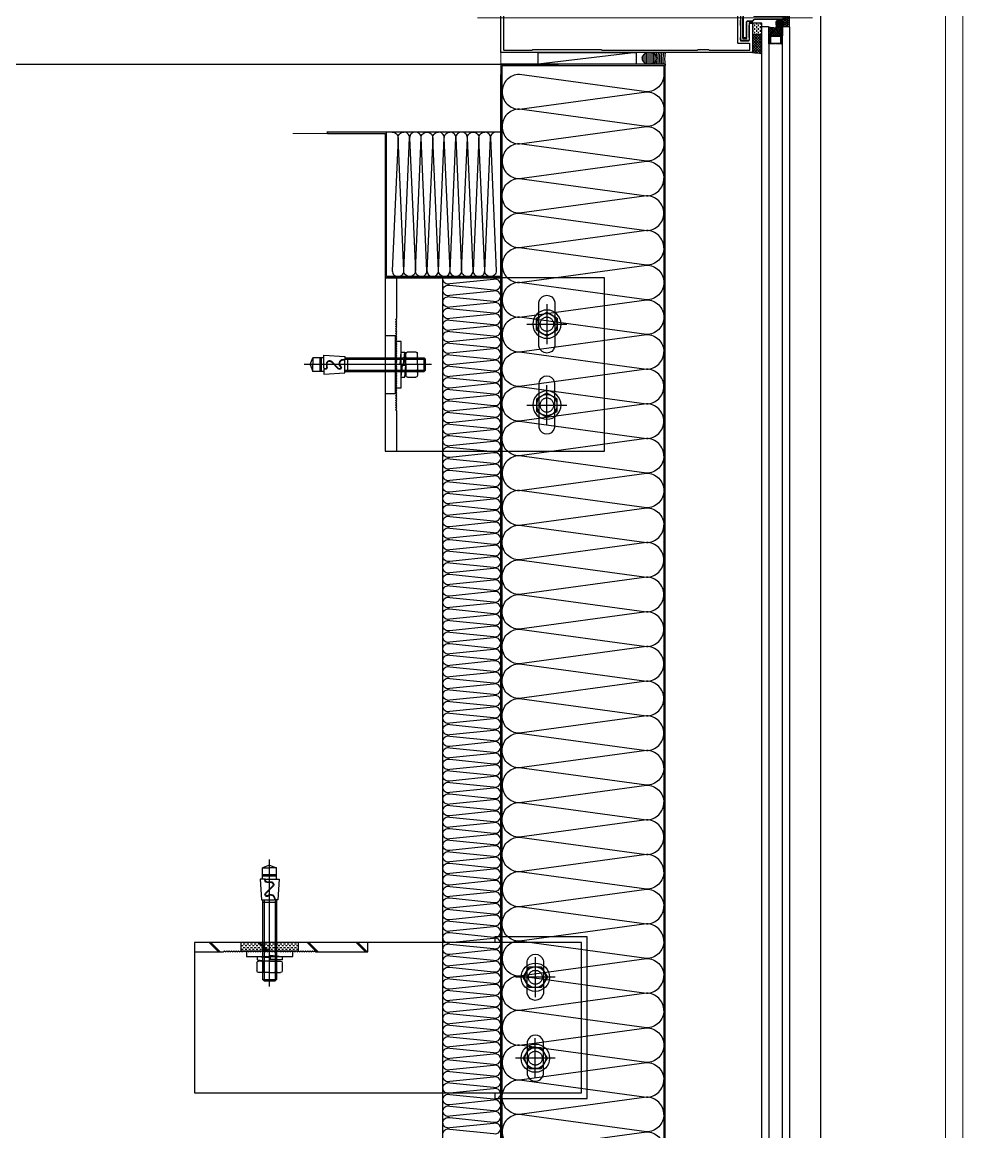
# Model space of a CAD drawing. Header units: millimetres. Extents: x 17311 to 801382, y -242618 to -104888.
# Drawn here: x 155254 to 156068, y -148852 to -147892 of the extents above; entities that cross this region are included whole.
import ezdxf

# ---------------------------------------------------------------- set-up
doc = ezdxf.new("R2010")
doc.units = ezdxf.units.MM
doc.header["$LTSCALE"] = 250
doc.linetypes.add('CENTER2', pattern=[28.575, 19.05, -3.175, 3.175, -3.175])
doc.linetypes.add('HIDDEN', pattern=[9.525, 6.35, -3.175])
for name, color, linetype in [('8', 8, 'Continuous'), ('A-ELE-8', 8, 'Continuous'), ('A-ETC-8', 8, 'Continuous'), ('A-FIN-8', 8, 'Continuous'), ('A-WIN', 4, 'Continuous'), ('B-AR', 7, 'Continuous'), ('EGI', 6, 'Continuous'), ('fastener', 1, 'Continuous'), ('GLASS', 7, 'Continuous'), ('ISL', 251, 'Continuous'), ('polyamide', 6, 'Continuous'), ('S-TEEL', 4, 'Continuous'), ('SEALANT', 252, 'Continuous'), ('W250', 7, 'Continuous')]:
    doc.layers.add(name, color=color, linetype=linetype)
doc.layers.add('A-WIN-ELE', color=8, linetype='Continuous', lineweight=9)
doc.layers.add('CEN', color=1, linetype='Continuous', lineweight=9)
pattern_1 = [(90, (81579.6663, 89232.96467), (-0.15875, 0.079375), [0, -0.15875])]
pattern_2 = [(225, (58237.0189, -22344.7967), (1.122532015, -1.122532015), []), (315, (58237.0189, -22344.7967), (1.122532015, 1.122532015), [])]
pattern_3 = [(270, (-24016.0779, 66483.7451), (1.5875, -1.5875), [1.5875, -1.5875])]
pattern_4 = [(315, (-462.3626, 2021.3178), (0.8838835, 0.8838835), []), (45, (-462.3626, 2021.3178), (-0.8838835, 0.8838835), [])]
pattern_5 = [(248.1986, (-173432.0886, -82748.5761), (0.464238432, -0.5222680618), [0, -0.625])]

# ---------------------------------------------------------------- blocks, each defined once
blk = doc.blocks.new('커튼월 히든바')
at = {"layer": 'GLASS', "transparency": 33554687}
h = blk.add_hatch(dxfattribs=at)
h.set_pattern_fill('ANSI37', color=253, scale=10, angle=90, style=0)
h.set_pattern_definition(pattern_4)
h.paths.add_polyline_path([(-182, 8.5, 0.198912), (-181.71, 7.79, 0.112366), (-194.29, 7.79, 0.198912), (-194, 8.5), (-194, 15.5), (-192.95, 15.5), (-192.95, 16.2, 0.414214), (-192.25, 15.5), (-183.75, 15.5, 0.414035), (-183.05, 16.2), (-183.05, 15.5), (-182, 15.5)])
h = blk.add_hatch(dxfattribs=at)
h.set_pattern_fill('ANSI37', color=253, scale=10, angle=270, style=0)
h.set_pattern_definition(pattern_4)
h.paths.add_polyline_path([(-182, -8.5, -0.198912), (-181.71, -7.79, -0.112366), (-194.29, -7.79, -0.198912), (-194, -8.5), (-194, -15.5), (-192.95, -15.5), (-192.95, -16.2, -0.414214), (-192.25, -15.5), (-183.75, -15.5, -0.414035), (-183.05, -16.2), (-183.05, -15.5), (-182, -15.5)])
at = {"layer": 'SEALANT', "transparency": 33554687}
h = blk.add_hatch(dxfattribs=at)
h.set_pattern_fill('ANSI37', color=253, scale=0.5)
h.set_pattern_definition(pattern_2)
h.paths.add_polyline_path([(-168, 14.5), (-176, 14.5), (-176, 31, 0.032752), (-168, 30)])
at = {"layer": 'SEALANT'}
h = blk.add_hatch(dxfattribs=at)
h.set_pattern_fill('DASH', color=253, scale=0.5, angle=90, style=0)
h.set_pattern_definition(pattern_3)
h.paths.add_polyline_path([(-168, 14.5), (-176, 14.5), (-176, 4.5), (-168, 4.5)])
at = {"layer": 'SEALANT', "transparency": 33554687}
h = blk.add_hatch(dxfattribs=at)
h.set_pattern_fill('DOTS', color=253, scale=0.5)
h.set_pattern_definition([(360, (-73304.1348, 247739.18495), (0.396875, 0.79375), [0, -0.79375])])
edge = h.paths.add_edge_path()
edge.add_line((-190.78, -8.19), (-191.18, -8.23))
edge.add_arc((-186, 40.48), 48.98, 263.93206, 271.30611)
edge.add_line((-184.88, -8.49), (-185.34, -8.46))
edge.add_line((-185.34, -8.46), (-185.79, -8.41))
edge.add_line((-185.79, -8.41), (-186.24, -8.34))
edge.add_line((-186.24, -8.34), (-186.68, -8.25))
edge.add_line((-186.68, -8.25), (-187.12, -8.14))
edge.add_line((-187.12, -8.14), (-187.55, -8.02))
edge.add_line((-187.55, -8.02), (-187.98, -7.87))
edge.add_line((-187.98, -7.87), (-188.4, -7.71))
edge.add_line((-188.4, -7.71), (-188.81, -7.54))
edge.add_line((-188.81, -7.54), (-189.14, -7.37))
edge.add_line((-189.14, -7.37), (-189.62, -7.74))
edge.add_line((-189.62, -7.74), (-190.18, -8.02))
edge.add_line((-190.18, -8.02), (-190.78, -8.19))
edge = h.paths.add_edge_path()
edge.add_line((-191.18, 8.23), (-190.78, 8.19))
edge.add_line((-190.78, 8.19), (-190.18, 8.02))
edge.add_line((-190.18, 8.02), (-189.62, 7.74))
edge.add_line((-189.62, 7.74), (-189.14, 7.37))
edge.add_line((-189.14, 7.37), (-188.81, 7.54))
edge.add_line((-188.81, 7.54), (-188.4, 7.71))
edge.add_line((-188.4, 7.71), (-187.98, 7.87))
edge.add_line((-187.98, 7.87), (-187.55, 8.02))
edge.add_line((-187.55, 8.02), (-187.12, 8.14))
edge.add_line((-187.12, 8.14), (-186.68, 8.25))
edge.add_line((-186.68, 8.25), (-186.24, 8.34))
edge.add_line((-186.24, 8.34), (-185.79, 8.41))
edge.add_line((-185.79, 8.41), (-185.34, 8.46))
edge.add_line((-185.34, 8.46), (-184.88, 8.49))
edge.add_arc((-186, -40.48), 48.98, 88.69389, 96.06856)
edge = h.paths.add_edge_path()
edge.add_line((-192.61, 8.02), (-192.39, 8.08))
edge.add_arc((-186, -40.48), 48.98, 97.49491, 99.74726)
edge.add_line((-194.29, 7.79), (-195, 7.5))
edge.add_line((-195, 7.5), (-199, 7.5))
edge.add_arc((-199, 8.5), 1, 190.59727, 270, ccw=False)
edge.add_arc((-290.65, 0), 91.05, -5.24052, 5.24052, ccw=False)
edge.add_arc((-199, -8.5), 1, 90, 169.40273, ccw=False)
edge.add_line((-199, -7.5), (-195, -7.5))
edge.add_line((-195, -7.5), (-194.29, -7.79))
edge.add_arc((-186, 40.48), 48.98, 260.25274, 262.50428)
edge.add_line((-192.39, -8.08), (-192.61, -8.02))
edge.add_line((-192.61, -8.02), (-193.17, -7.74))
edge.add_line((-193.17, -7.74), (-193.67, -7.37))
edge.add_line((-193.67, -7.37), (-194.09, -6.91))
edge.add_line((-194.09, -6.91), (-194.41, -6.38))
edge.add_line((-194.41, -6.38), (-194.64, -5.8))
edge.add_line((-194.64, -5.8), (-194.75, -5.18))
edge.add_line((-194.75, -5.18), (-194.75, -4.56))
edge.add_line((-194.75, -4.56), (-194.64, -3.95))
edge.add_line((-194.64, -3.95), (-194.41, -3.37))
edge.add_line((-194.41, -3.37), (-194.09, -2.84))
edge.add_line((-194.09, -2.84), (-193.67, -2.38))
edge.add_line((-193.67, -2.38), (-193.6, -2.33))
edge.add_line((-193.6, -2.33), (-193.7, -1.99))
edge.add_line((-193.7, -1.99), (-193.8, -1.6))
edge.add_line((-193.8, -1.6), (-193.87, -1.2))
edge.add_line((-193.87, -1.2), (-193.93, -0.8))
edge.add_line((-193.93, -0.8), (-193.96, -0.4))
edge.add_line((-193.96, -0.4), (-193.97, 0))
edge.add_line((-193.97, 0), (-193.96, 0.4))
edge.add_line((-193.96, 0.4), (-193.93, 0.8))
edge.add_line((-193.93, 0.8), (-193.87, 1.2))
edge.add_line((-193.87, 1.2), (-193.8, 1.6))
edge.add_line((-193.8, 1.6), (-193.7, 1.99))
edge.add_line((-193.7, 1.99), (-193.6, 2.33))
edge.add_line((-193.6, 2.33), (-193.67, 2.38))
edge.add_line((-193.67, 2.38), (-194.09, 2.84))
edge.add_line((-194.09, 2.84), (-194.41, 3.37))
edge.add_line((-194.41, 3.37), (-194.64, 3.95))
edge.add_line((-194.64, 3.95), (-194.75, 4.56))
edge.add_line((-194.75, 4.56), (-194.75, 5.18))
edge.add_line((-194.75, 5.18), (-194.64, 5.8))
edge.add_line((-194.64, 5.8), (-194.41, 6.38))
edge.add_line((-194.41, 6.38), (-194.09, 6.91))
edge.add_line((-194.09, 6.91), (-193.67, 7.37))
edge.add_line((-193.67, 7.37), (-193.17, 7.74))
edge.add_line((-193.17, 7.74), (-192.61, 8.02))
at = {"layer": 'SEALANT'}
h = blk.add_hatch(dxfattribs=at)
h.set_pattern_fill('DOTS', color=8, scale=10, angle=248.1986)
h.set_pattern_definition(pattern_5)
edge = h.paths.add_edge_path()
edge.add_ellipse((-191.4, 4.87), major_axis=(0, 3.37), ratio=1, start_angle=0, end_angle=360, ccw=False)
at = {"layer": 'SEALANT', "transparency": 33554687}
h = blk.add_hatch(dxfattribs=at)
h.set_pattern_fill('DOTS', color=253, scale=0.1, angle=90)
h.set_pattern_definition(pattern_1)
h.paths.add_polyline_path([(-167.92, 2.75), (-166.1, 2.75), (-166.1, 2.95), (-166.1, 3.84), (-166.1, 4.5), (-167.5, 4.5, -0.362029), (-167.99, 4.91, -0.057613), (-168.29, 2.46), (-168.06, 2.69, -0.198912)])
at = {"layer": 'SEALANT'}
h = blk.add_hatch(dxfattribs=at)
h.set_pattern_fill('DOTS', color=8, scale=10, angle=248.1986)
h.set_pattern_definition(pattern_5)
edge = h.paths.add_edge_path()
edge.add_ellipse((-191.4, -4.87), major_axis=(0, -3.37), ratio=1, start_angle=0, end_angle=360)
h = blk.add_hatch(dxfattribs=at)
h.set_pattern_fill('DASH', color=253, scale=0.5, angle=270, style=0)
h.set_pattern_definition(pattern_3)
h.paths.add_polyline_path([(-168, -14.5), (-176, -14.5), (-176, -4.5), (-168, -4.5)])
at = {"layer": 'SEALANT', "transparency": 33554687}
h = blk.add_hatch(dxfattribs=at)
h.set_pattern_fill('DOTS', color=253, scale=0.1, angle=270)
h.set_pattern_definition(pattern_1)
h.paths.add_polyline_path([(-167.92, -2.75), (-166.1, -2.75), (-166.1, -2.95), (-166.1, -3.84), (-166.1, -4.5), (-167.5, -4.5, 0.362029), (-167.99, -4.91, 0.057613), (-168.29, -2.46), (-168.06, -2.69, 0.198912)])
h = blk.add_hatch(dxfattribs=at)
h.set_pattern_fill('ANSI37', color=253, scale=0.5)
h.set_pattern_definition(pattern_2)
h.paths.add_polyline_path([(-168, -14.5), (-176, -14.5), (-176, -31, -0.032752), (-168, -30)])
at = {"layer": 'B-AR'}
for points in [[(-165.3, 19, -0.414214), (-164.3, 20), (-158, 20, -0.414214), (-157.5, 19.5), (-157.5, -19.5, -0.414214), (-158, -20), (-164.3, -20, -0.414214), (-165.3, -19), (-165.3, -4.7, 0.414214), (-165.5, -4.5), (-167.5, -4.5, 0.414214), (-168, -5), (-168, -30), (50, -30), (50, 30), (-168, 30), (-168, 5, 0.414214), (-167.5, 4.5), (-165.5, 4.5, 0.414214), (-165.3, 4.7)], [(-130.6, -28), (-165.2, -28, -0.414214), (-165.7, -27.5), (-165.7, -22.7, -0.414214), (-165.2, -22.2), (-155.8, -22.2, 0.414214), (-155.3, -21.7), (-155.3, 21.7, 0.414214), (-155.8, 22.2), (-165.2, 22.2, -0.414214), (-165.7, 22.7), (-165.7, 27.5, -0.414214), (-165.2, 28), (-130.6, 28), (-130.1, 27.5), (-120.9, 27.5), (-120.4, 28), (-37.6, 28), (-37.1, 27.5), (22.1, 27.5), (22.6, 28), (47, 28, -0.414214), (47.5, 27.5), (47.5, -27.5, -0.414214), (47, -28), (22.6, -28), (22.1, -27.5), (-37.1, -27.5), (-37.6, -28), (-120.4, -28), (-120.9, -27.5), (-130.1, -27.5)], [(-163.6, -2.75, -0.414214), (-162.6, -3.75), (-162.6, -4.63, 0.298217), (-162.9, -5.09, 0.298217), (-162.6, -5.55), (-162.6, -16.34, 0.298217), (-162.9, -16.8, 0.414214), (-162.4, -17.3), (-160.4, -17.3, 0.414214), (-159.9, -16.8, 0.236068), (-160.1, -16.4), (-160.1, -0.4, 0.236068), (-159.9, 0, 0.236068), (-160.1, 0.4), (-160.1, 16.4, 0.236068), (-159.9, 16.8, 0.414214), (-160.4, 17.3), (-162.4, 17.3, 0.414214), (-162.9, 16.8, 0.298217), (-162.6, 16.34), (-162.6, 5.55, 0.298217), (-162.9, 5.09, 0.298217), (-162.6, 4.63), (-162.6, 3.75, -0.414214), (-163.6, 2.75), (-167.92, 2.75, 0.198912), (-168.06, 2.69), (-168.96, 1.79, -0.198911), (-169.66, 1.5), (-195.8, 1.5, 0.414214), (-197.3, 0, 0.414214), (-195.8, -1.5), (-169.66, -1.5, -0.198912), (-168.96, -1.79), (-168.29, -2.46, 0.198912), (-167.59, -2.75)]]:
    blk.add_lwpolyline(points, format="xyb", close=True, dxfattribs=at)
at = {"layer": 'CEN', "ltscale": 0.005}
blk.add_line((70, 0, 0), (-220, 0), dxfattribs=at)
at = {"layer": 'GLASS', "color": 1, "linetype": 'Continuous'}
for p, q in [((-193.25, 15.5, 0), (-193.25, 22.5, 0)), ((-182.75, 15.5, 0), (-182.75, 22.5, 0)), ((-193.25, -15.5, 0), (-193.25, -22.5, 0)), ((-182.75, -15.5, 0), (-182.75, -22.5, 0))]:
    blk.add_line(p, q, dxfattribs=at)
at = {"layer": 'GLASS', "color": 1, "linetype": 'Continuous', "elevation": 0}
for points in [[(-192.95, 15.5), (-192.95, 22.5), (-194, 22.5), (-194, 15.5)], [(-183.05, 15.5), (-183.05, 22.5), (-182, 22.5), (-182, 15.5)], [(-192.95, -15.5), (-192.95, -22.5), (-194, -22.5), (-194, -15.5)], [(-183.05, -15.5), (-183.05, -22.5), (-182, -22.5), (-182, -15.5)]]:
    blk.add_lwpolyline(points, close=True, dxfattribs=at)
for points in [[(-183.05, 16.2, -0.414214), (-183.75, 15.5), (-192.25, 15.5, -0.414214), (-192.95, 16.2), (-192.95, 22, -0.414214), (-192.45, 22.5), (-188.5, 22.5), (-188, 22), (-187.5, 22.5), (-183.55, 22.5, -0.414214), (-183.05, 22), (-183.05, 16.2)], [(-183.55, 16.2), (-183.55, 21.8, 0.414214), (-183.75, 22), (-192.25, 22, 0.414214), (-192.45, 21.8), (-192.45, 16.2, 0.414214), (-192.25, 16), (-183.75, 16, 0.414214), (-183.55, 16.2)], [(-183.05, -16.2, 0.414214), (-183.75, -15.5), (-192.25, -15.5, 0.414214), (-192.95, -16.2), (-192.95, -22, 0.414214), (-192.45, -22.5), (-188.5, -22.5), (-188, -22), (-187.5, -22.5), (-183.55, -22.5, 0.414214), (-183.05, -22), (-183.05, -16.2)], [(-183.55, -16.2), (-183.55, -21.8, -0.414214), (-183.75, -22), (-192.25, -22, -0.414214), (-192.45, -21.8), (-192.45, -16.2, -0.414214), (-192.25, -16), (-183.75, -16, -0.414214), (-183.55, -16.2)]]:
    blk.add_lwpolyline(points, format="xyb", dxfattribs=at)
for points in [[(-182, 8.5, 0.198912), (-181.71, 7.79, 0.112366), (-194.29, 7.79, 0.198912), (-194, 8.5), (-194, 15.5), (-192.95, 15.5), (-192.95, 16.2, 0.414214), (-192.25, 15.5), (-183.75, 15.5, 0.414035), (-183.05, 16.2), (-183.05, 15.5), (-182, 15.5)], [(-182, -8.5, -0.198912), (-181.71, -7.79, -0.112366), (-194.29, -7.79, -0.198912), (-194, -8.5), (-194, -15.5), (-192.95, -15.5), (-192.95, -16.2, -0.414214), (-192.25, -15.5), (-183.75, -15.5, -0.414035), (-183.05, -16.2), (-183.05, -15.5), (-182, -15.5)]]:
    blk.add_lwpolyline(points, format="xyb", close=True, dxfattribs=at)
at = {"layer": 'GLASS', "color": 8, "linetype": 'Continuous'}
for centre in [(-191.63, 21.25, 0), (-191.63, 19.75, 0), (-190.25, 21.25, 0), (-190.25, 19.75, 0), (-188.75, 21.25, 0), (-188.75, 19.75, 0), (-187.25, 21.25, 0), (-187.25, 19.75, 0), (-185.75, 21.25, 0), (-185.75, 19.75, 0), (-184.25, 21.25, 0), (-184.25, 19.75, 0), (-191.63, 18.25, 0), (-191.63, 16.75, 0), (-190.25, 18.25, 0), (-190.25, 16.75, 0), (-188.75, 18.25, 0), (-188.75, 16.75, 0), (-187.25, 18.25, 0), (-187.25, 16.75, 0), (-185.75, 18.25, 0), (-185.75, 16.75, 0), (-184.25, 18.25, 0), (-184.25, 16.75, 0)]:
    blk.add_circle(centre, 0.65, dxfattribs=at)
at = {"layer": 'polyamide', "color": 5}
blk.add_lwpolyline([(-159.7, -17.85), (-159.7, 0), (-159.7, -17.85), (-163.1, -17.85), (-163.1, -3.45), (-163.6, -2.95), (-166.1, -2.95), (-166.1, -3.84), (-165.6, -4.34), (-165.1, -4.34), (-165.1, -6.4), (-164.8, -6.7), (-164.8, -16.99), (-165.1, -16.99), (-165.1, -19.05), (-164.6, -19.55), (-158.2, -19.55), (-157.7, -19.05), (-157.7, -16.99), (-158, -16.99), (-158, -6.5), (-157.7, -6.5), (-157.7, -2), (-158, -2), (-158, 2), (-157.7, 2), (-157.7, 6.49), (-158, 6.49), (-158, 16.99), (-157.7, 16.99), (-157.7, 19.05), (-158.2, 19.55), (-164.6, 19.55), (-165.1, 19.05), (-165.1, 16.99), (-164.8, 16.99), (-164.8, 6.7), (-165.1, 6.4), (-165.1, 4.34), (-165.6, 4.34), (-166.1, 3.84), (-166.1, 2.95), (-163.6, 2.95), (-163.1, 3.45), (-163.1, 17.85), (-159.7, 17.85), (-159.7, 0)], dxfattribs=at)
at = {"layer": 'SEALANT', "color": 4}
for points in [[(-168, 30, -0.032752), (-176, 31)], [(-168, -30, 0.032752), (-176, -31)]]:
    blk.add_lwpolyline(points, format="xyb", dxfattribs=at)
for points in [[(-168, 14.5), (-176, 14.5), (-176, 4.5), (-168, 4.5)], [(-168, -14.5), (-176, -14.5), (-176, -4.5), (-168, -4.5)]]:
    blk.add_lwpolyline(points, close=True, dxfattribs=at)
at = {"layer": 'SEALANT', "color": 4, "elevation": 0}
blk.add_lwpolyline([(-200, 8.5, -0.046781), (-200, -8.5)], format="xyb", dxfattribs=at)
at = {"layer": 'SEALANT', "color": 8}
for centre, start, end in [((-179.39, 5.06), 346.77836, 359.22451), ((-179.39, -5.06), 0.77549, 13.22164)]:
    blk.add_arc(centre, 11.4, start, end, dxfattribs=at)
at = {"layer": 'SEALANT', "color": 4, "extrusion": (0, 0, -1)}
blk.add_ellipse((-191.4, 4.87, 0), major_axis=(0, 3.37), ratio=1, dxfattribs=at)
at = {"layer": 'SEALANT', "color": 4}
blk.add_ellipse((-191.4, -4.87, 0), major_axis=(0, -3.37), ratio=1, dxfattribs=at)
blk = doc.blocks.new('m12 set anchor')
at = {"layer": 'A-ETC-8'}
for p, q in [((-4.8, 21), (-6, 19.8)), ((-6, 19.8), (6, 19.8)), ((-6, -49), (-6, 19.8)), ((-4.8, 21), (4.8, 21)), ((-4.8, -49), (-4.8, 21)), ((0, 26), (0, -84)), ((6, 19.8), (4.8, 21)), ((4.8, -49), (4.8, 21)), ((6, -49), (6, 19.8)), ((-10.97, 5.47), (-10.97, 12.53)), ((0, 14), (-9.5, 14)), ((-5.48, 5.47), (-5.48, 12.53)), ((0, 14), (9.5, 14)), ((5.48, 5.47), (5.48, 12.53)), ((10.97, 5.47), (10.97, 12.53)), ((-10.75, 3), (-0.5, 4)), ((-10.75, 0), (-10.75, 3)), ((-10.75, 0), (-0.5, 1)), ((-10.75, 0), (0.5, 0)), ((0, 4), (-9.5, 4)), ((-0.5, 1), (-0.5, 4)), ((10.75, 3), (-0.5, 3)), ((0, 4), (9.5, 4)), ((0.5, 2), (10.75, 3)), ((0.5, -1), (0.5, 2)), ((0.5, -1), (10.75, 0)), ((10.75, 0), (10.75, 3)), ((6, -46.6), (-6, -46.6)), ((-8.2, -67), (-7, -49)), ((-7, -49), (0, -49)), ((2.56, -60.84), (-3.59, -54.7)), ((2.9, -60.5), (-3.25, -54.36)), ((0, -49), (3.91, -49)), ((7, -49), (4.42, -49)), ((8.2, -67), (7, -49)), ((-3.58, -67), (-8.2, -67)), ((-6, -67), (-6, -76.6)), ((-2.4, -64.12), (1.2, -64.12)), ((-2.4, -64.6), (1.2, -64.6)), ((-2.4, -67), (0, -67)), ((0, -67), (8.2, -67)), ((6, -67), (6, -76.6)), ((6, -69.4), (-6, -69.4)), ((6, -70.6), (-6, -70.6)), ((0, -79), (-6, -76.6)), ((-6, -76.6), (0, -76.6)), ((6, -76.6), (0, -76.6)), ((0, -79), (6, -76.6))]:
    blk.add_line(p, q, dxfattribs=at)
for centre, radius, start, end in [((-9.5, 12.53), 1.47, 90, 180), ((-6.95, 12.53), 1.47, 0, 90), ((-4.02, 12.53), 1.47, 90, 180), ((4.02, 12.53), 1.47, 0, 90), ((6.95, 12.53), 1.47, 90, 180), ((9.5, 12.53), 1.47, 0, 90), ((-9.5, 5.47), 1.47, 180, 270), ((-6.95, 5.47), 1.47, 270, 0), ((-4.02, 5.47), 1.47, 180, 270), ((4.02, 5.47), 1.47, 270, 0), ((6.95, 5.47), 1.47, 180, 270), ((9.5, 5.47), 1.47, 270, 0), ((-2.4, -53.51), 1.68, 45, 225), ((-2.4, -53.51), 1.2, 45, 225), ((0.99, -50.11), 3.6, 225, 18.03778), ((0.99, -50.11), 3.12, 225, 20.93335), ((-2.4, -65.8), 1.68, 90, 225.58469), ((-2.4, -65.8), 1.2, 90, 270), ((1.2, -62.2), 2.4, 270, 45), ((1.2, -62.2), 1.92, 270, 45)]:
    blk.add_arc(centre, radius, start, end, dxfattribs=at)
blk = doc.blocks.new('A$C34c8856c')
at = {"layer": 'fastener', "linetype": 'CENTER2'}
for p, q in [((-140, 52.25, 0), (-140, 17.75, 0)), ((-122.75, 35, 0), (-157.25, 35, 0)), ((-140, -52.25, 0), (-140, -17.75, 0)), ((-122.75, -35, 0), (-157.25, -35, 0))]:
    blk.add_line(p, q, dxfattribs=at)
at = {"layer": 'fastener'}
for points in [[(-140, 45.39), (-149, 40.2), (-149, 29.8), (-140, 24.61), (-131, 29.8), (-131, 40.2)], [(-140, -45.39), (-149, -40.2), (-149, -29.8), (-140, -24.61), (-131, -29.8), (-131, -40.2)]]:
    blk.add_lwpolyline(points, close=True, dxfattribs=at)
for centre, radius in [((-140, 35, 0), 12.25), ((-140, 35, 0), 9), ((-140, -35, 0), 12.25), ((-140, -35, 0), 9)]:
    blk.add_circle(centre, radius, dxfattribs=at)
at = {"layer": 'fastener', "linetype": 'HIDDEN'}
for centre in [(-140, 35, 0), (-140, -35, 0)]:
    blk.add_circle(centre, 6, dxfattribs=at)
at = {"layer": 'S-TEEL'}
for points in [[(-190, 75), (0, 75), (0, -75), (-190, -75)], [(-14, -20), (-14, 20), (-10, 20), (-9, 19), (-10, 18), (-9, 17), (-10, 16), (-9, 15), (-10, 14), (-9, 13), (-10, 12), (-9, 11), (-10, 10), (-9, 9), (-10, 8), (-9, 7), (-10, 6), (-9, 5), (-10, 4), (-9, 3), (-10, 2), (-9, 1), (-10, 0), (-9, -1), (-10, -2), (-9, -3), (-10, -4), (-9, -5), (-10, -6), (-9, -7), (-10, -8), (-9, -9), (-10, -10), (-9, -11), (-10, -12), (-9, -13), (-10, -14), (-9, -15), (-10, -16), (-9, -17), (-10, -18), (-9, -19), (-10, -20)]]:
    blk.add_lwpolyline(points, close=True, dxfattribs=at)
blk.add_lwpolyline([(-10, 40), (-10, 75), (0, 75), (0, -75), (-10, -75), (-10, -40), (-9, -39), (-10, -38), (-9, -37), (-10, -36), (-9, -35), (-10, -34), (-9, -33), (-10, -32), (-9, -31), (-10, -30), (-9, -29), (-10, -28), (-9, -27), (-10, -26), (-9, -25), (-10, -24), (-9, -23), (-10, -22), (-9, -21), (-10, -20), (-9, -19), (-10, -18), (-9, -17), (-10, -16), (-9, -15), (-10, -14), (-9, -13), (-10, -12), (-9, -11), (-10, -10), (-9, -9), (-10, -8), (-9, -7), (-10, -6), (-9, -5), (-10, -4), (-9, -3), (-10, -2), (-9, -1), (-10, 0), (-9, 1), (-10, 2), (-9, 3), (-10, 4), (-9, 5), (-10, 6), (-9, 7), (-10, 8), (-9, 9), (-10, 10), (-9, 11), (-10, 12), (-9, 13), (-10, 14), (-9, 15), (-10, 16), (-9, 17), (-10, 18), (-9, 19), (-10, 20), (-9, 21), (-10, 22), (-9, 23), (-10, 24), (-9, 25), (-10, 26), (-9, 27), (-10, 28), (-9, 29), (-10, 30), (-9, 31), (-10, 32), (-9, 33), (-10, 34), (-9, 35), (-10, 36), (-9, 37), (-10, 38), (-9, 39), (-10, 40)], dxfattribs=at)
for points in [[(-146.71, 15, 0.745357), (-133.29, 15, 0.072565), (-133, 17), (-133, 53, 0.072565), (-133.29, 55, 0.745355), (-146.71, 55, 0.072565), (-147, 53), (-147, 17, 0.072565)], [(-146.71, -15, -0.745357), (-133.29, -15, -0.072565), (-133, -17), (-133, -53, -0.072565), (-133.29, -55, -0.745355), (-146.71, -55, -0.072565), (-147, -53), (-147, -17, -0.072565)]]:
    blk.add_lwpolyline(points, format="xyb", close=True, dxfattribs=at)
at = {"layer": 'S-TEEL', "color": 1}
blk.add_lwpolyline([(0, -25), (-9, -25), (-9, 25), (0, 25)], close=True, dxfattribs=at)
at = {"layer": 'fastener', "rotation": 90}
blk.add_blockref('m12 set anchor', (-14, 0), dxfattribs=at)
blk = doc.blocks.new('A$C1b60ea68')
at = {"layer": 'A-ELE-8', "color": 251}
blk.add_line((-2750, 47150), (-2750, 600), dxfattribs=at)

msp = doc.modelspace()

# ---------------------------------------------------------------- hatches: boundary and pattern name
at = {"layer": 'S-TEEL', "transparency": 33554687}
h = msp.add_hatch(dxfattribs=at)
h.set_pattern_fill('JIS_LC_20A', color=8, scale=1.5, angle=90)
h.set_pattern_definition([(135, (-160238.51, -694416.897), (-21.2132034, -21.2132034), []), (135, (-160238.51, -694415.397), (-21.2132034, -21.2132034), [])])
h.paths.add_polyline_path([(155508.37, -148696.13), (155553.37, -148696.13), (155553.37, -148688.13), (155403.37, -148688.13), (155403.37, -148696.13), (155428.37, -148696.13), (155429.37, -148695.13), (155430.37, -148696.13), (155431.37, -148695.13), (155432.37, -148696.13), (155433.37, -148695.13), (155434.37, -148696.13), (155435.37, -148695.13), (155436.37, -148696.13), (155437.37, -148695.13), (155438.37, -148696.13), (155439.37, -148695.13), (155440.37, -148696.13), (155441.37, -148695.13), (155442.37, -148696.13), (155443.37, -148695.13), (155444.37, -148696.13), (155445.37, -148695.13), (155446.37, -148696.13), (155447.37, -148695.13), (155448.37, -148696.13), (155449.37, -148695.13), (155450.37, -148696.13), (155451.37, -148695.13), (155452.37, -148696.13), (155453.37, -148695.13), (155454.37, -148696.13), (155455.37, -148695.13), (155456.37, -148696.13), (155457.37, -148695.13), (155458.37, -148696.13), (155459.37, -148695.13), (155460.37, -148696.13), (155461.37, -148695.13), (155462.37, -148696.13), (155463.37, -148695.13), (155464.37, -148696.13), (155465.37, -148695.13), (155466.37, -148696.13), (155467.37, -148695.13), (155468.37, -148696.13), (155469.37, -148695.13), (155470.37, -148696.13), (155471.37, -148695.13), (155472.37, -148696.13), (155473.37, -148695.13), (155474.37, -148696.13), (155475.37, -148695.13), (155476.37, -148696.13), (155477.37, -148695.13), (155478.37, -148696.13), (155479.37, -148695.13), (155480.37, -148696.13), (155481.37, -148695.13), (155482.37, -148696.13), (155483.37, -148695.13), (155484.37, -148696.13), (155485.37, -148695.13), (155486.37, -148696.13), (155487.37, -148695.13), (155488.37, -148696.13), (155489.37, -148695.13), (155490.37, -148696.13), (155491.37, -148695.13), (155492.37, -148696.13), (155493.37, -148695.13), (155494.37, -148696.13), (155495.37, -148695.13), (155496.37, -148696.13), (155497.37, -148695.13), (155498.37, -148696.13), (155499.37, -148695.13), (155500.37, -148696.13), (155501.37, -148695.13), (155502.37, -148696.13), (155503.37, -148695.13), (155504.37, -148696.13), (155505.37, -148695.13), (155506.37, -148696.13), (155507.37, -148695.13)])
at = {"layer": 'S-TEEL'}
h = msp.add_hatch(dxfattribs=at)
h.set_pattern_fill('DASH', color=1, scale=0.5, angle=360)
h.set_pattern_definition([(360, (-194737.9472, -679914.3306), (1.5875, 1.5875), [1.5875, -1.5875])])
h.paths.add_polyline_path([(155443.37, -148688.13), (155443.37, -148695.13), (155493.37, -148695.13), (155493.37, -148688.13)])
at = {"layer": 'SEALANT', "transparency": 33554687}
h = msp.add_hatch(dxfattribs=at)
h.set_pattern_fill('DOTS', color=8, scale=0.5, angle=270, style=0)
h.set_pattern_definition([(270, (-12966199.9558, -304713.75016), (0.79375, -0.396875), [0, -0.79375])])
edge = h.paths.add_edge_path()
edge.add_ellipse((155797.1, -147923.13), major_axis=(-6.47, 0), ratio=0.77258, start_angle=0, end_angle=360, ccw=False)

# ---------------------------------------------------------------- linework, layer by layer
at = {"layer": '8', "color": 6, "const_width": 1, "elevation": 0}
msp.add_lwpolyline([(155488.37, -147988.13), (155518.37, -147988.13), (155518.37, -147986.93), (155668.37, -147986.93), (155668.37, -147936.93)], dxfattribs=at)
at = {"layer": '8', "elevation": 0}
msp.add_lwpolyline([(155518.37, -147988.13), (155568.37, -147988.13), (155568.37, -148113.13), (155668.37, -148113.13), (155668.37, -148111.93), (155569.57, -148111.93), (155569.57, -147986.93), (155518.37, -147986.93)], close=True, dxfattribs=at)
at = {"layer": 'A-FIN-8', "linetype": 'Continuous'}
msp.add_line((144367.25, -147928.13), (155718.37, -147928.13), dxfattribs=at)
at = {"layer": 'A-WIN', "elevation": 0}
for points in [[(155894.37, -147896.63, -0.414214), (155895.37, -147895.63), (155899.37, -147895.63, -0.414214), (155900.37, -147896.63), (155900.37, -149729.63, -0.414214), (155899.37, -149730.63), (155895.37, -149730.63, -0.414214), (155894.37, -149729.63)], [(155912.37, -147896.63, -0.414214), (155913.37, -147895.63), (155917.37, -147895.63, -0.414214), (155918.37, -147896.63), (155918.37, -149729.63, -0.414214), (155917.37, -149730.63), (155913.37, -149730.63, -0.414214), (155912.37, -149729.63)]]:
    msp.add_lwpolyline(points, format="xyb", close=True, dxfattribs=at)
at = {"layer": 'A-WIN-ELE'}
msp.add_line((156053.37, -139908.09), (156053.37, -153238.13), dxfattribs=at)
at = {"layer": 'A-WIN-ELE', "elevation": 0}
msp.add_lwpolyline([(155918.37, -153238.13), (156068.37, -153238.13), (156068.37, -139908.09), (155918.37, -139908.09)], close=True, dxfattribs=at)
msp.add_lwpolyline([(155668.37, -155208.13), (155668.37, -139930.59)], dxfattribs=at)
at = {"layer": 'EGI', "color": 8}
for p, q in [((155785.77, -147918.13), (155700.77, -147928.13)), ((155668.37, -149668.13), (155668.37, -147958.13)), ((155669.57, -149668.13), (155669.57, -147958.13))]:
    msp.add_line(p, q, dxfattribs=at)
at = {"layer": 'fastener', "linetype": 'CENTER2'}
for p, q in [((155698.37, -148700.89), (155698.37, -148735.38)), ((155715.62, -148718.13), (155681.12, -148718.13)), ((155698.37, -148805.38), (155698.37, -148770.89)), ((155715.62, -148788.13), (155681.12, -148788.13))]:
    msp.add_line(p, q, dxfattribs=at)
at = {"layer": 'fastener', "elevation": 0}
for points in [[(155708.76, -148718.13), (155703.56, -148727.13), (155693.17, -148727.13), (155687.98, -148718.13), (155693.17, -148709.13), (155703.56, -148709.13)], [(155708.76, -148788.13), (155703.56, -148779.13), (155693.17, -148779.13), (155687.98, -148788.13), (155693.17, -148797.13), (155703.56, -148797.13)]]:
    msp.add_lwpolyline(points, close=True, dxfattribs=at)
at = {"layer": 'fastener'}
for centre, radius in [((155698.37, -148718.13), 12.25), ((155698.37, -148718.13), 9), ((155698.37, -148788.13), 12.25), ((155698.37, -148788.13), 9)]:
    msp.add_circle(centre, radius, dxfattribs=at)
at = {"layer": 'fastener', "linetype": 'HIDDEN'}
for centre in [(155698.37, -148718.13), (155698.37, -148788.13)]:
    msp.add_circle(centre, 6, dxfattribs=at)
at = {"layer": 'ISL', "elevation": 0}
msp.add_lwpolyline([(155785.77, -147928.13), (155700.77, -147928.13), (155700.77, -147918.13), (155785.77, -147918.13)], close=True, dxfattribs=at)
for points in [[(155810.77, -147929.33, 0.414214), (155809.57, -147928.13), (155669.57, -147928.13, 0.414214), (155668.37, -147929.33), (155668.37, -147958.13), (155669.57, -147958.13), (155669.57, -147929.33), (155809.57, -147929.33), (155809.57, -149696.93), (155669.57, -149696.93), (155669.57, -149668.13), (155668.37, -149668.13), (155668.37, -149696.93, 0.414214), (155669.57, -149698.13), (155809.57, -149698.13, 0.414214), (155810.77, -149696.93), (155810.77, -147929.33)], [(155809.57, -147937.17, -0.414316), (155794.58, -147952.16), (155684.55, -147937.18, 0.414316), (155669.57, -147952.17, 0.414316), (155684.55, -147967.16), (155794.58, -147952.18, -0.414316), (155809.57, -147967.17)], [(155809.57, -147967.16, -0.414316), (155794.58, -147982.15), (155684.55, -147967.17, 0.414316), (155669.57, -147982.16, 0.414316), (155684.55, -147997.15), (155794.58, -147982.17, -0.414316), (155809.57, -147997.16)], [(155809.57, -147997.15, -0.414316), (155794.58, -148012.14), (155684.55, -147997.16, 0.414316), (155669.57, -148012.15, 0.414316), (155684.55, -148027.14), (155794.58, -148012.16, -0.414316), (155809.57, -148027.15)], [(155809.57, -148057.14, 0.414316), (155794.58, -148042.15), (155684.55, -148057.13, -0.414316), (155669.57, -148042.14, -0.414316), (155684.55, -148027.15), (155794.58, -148042.13, 0.414316), (155809.57, -148027.14)], [(155809.57, -148087.13, 0.414316), (155794.58, -148072.14), (155684.55, -148087.12, -0.414316), (155669.57, -148072.13, -0.414316), (155684.55, -148057.14), (155794.58, -148072.12, 0.414316), (155809.57, -148057.13)], [(155809.57, -148087.12, -0.414316), (155794.58, -148102.11), (155684.55, -148087.13, 0.414316), (155669.57, -148102.12, 0.414316), (155684.55, -148117.11), (155794.58, -148102.13, -0.414316), (155809.57, -148117.12)], [(155618.37, -148853.94, -0.509267), (155624.43, -148849.53), (155662.31, -148853.36, 1.372593), (155662.31, -148844.53), (155624.43, -148848.36, -0.509267), (155618.37, -148843.94, -0.509267), (155624.43, -148839.53), (155662.31, -148843.36, 1.372593), (155662.31, -148834.53), (155624.43, -148838.36, -0.509267), (155618.37, -148833.94, -0.509267), (155624.43, -148829.53), (155662.31, -148833.36, 1.372593), (155662.31, -148824.53), (155624.43, -148828.36, -0.509267), (155618.37, -148823.94, -0.509267), (155624.43, -148819.53), (155662.31, -148823.36, 1.372593), (155662.31, -148814.53), (155624.43, -148818.36, -0.509267), (155618.37, -148813.94, -0.509267), (155624.43, -148809.53), (155662.31, -148813.36, 1.372593), (155662.31, -148804.53), (155624.43, -148808.36, -0.509267), (155618.37, -148803.94, -0.509267), (155624.43, -148799.53), (155662.31, -148803.36, 1.372593), (155662.31, -148794.53), (155624.43, -148798.36, -0.509267), (155618.37, -148793.94, -0.509267), (155624.43, -148789.53), (155662.31, -148793.36, 1.372593), (155662.31, -148784.53), (155624.43, -148788.36, -0.509267), (155618.37, -148783.94, -0.509267), (155624.43, -148779.53), (155662.31, -148783.36, 1.372593), (155662.31, -148774.53), (155624.43, -148778.36, -0.509267), (155618.37, -148773.94, -0.509267), (155624.43, -148769.53), (155662.31, -148773.36, 1.372593), (155662.31, -148764.53), (155624.43, -148768.36, -0.509267), (155618.37, -148763.94, -0.509267), (155624.43, -148759.53), (155662.31, -148763.36, 1.372593), (155662.31, -148754.53), (155624.43, -148758.36, -0.509267), (155618.37, -148753.94, -0.509267), (155624.43, -148749.53), (155662.31, -148753.36, 1.372593), (155662.31, -148744.53), (155624.43, -148748.36, -0.509267), (155618.37, -148743.94, -0.509267), (155624.43, -148739.53), (155662.31, -148743.36, 1.372593), (155662.31, -148734.53), (155624.43, -148738.36, -0.509267), (155618.37, -148733.94, -0.509267), (155624.43, -148729.53), (155662.31, -148733.36, 1.372593), (155662.31, -148724.53), (155624.43, -148728.36, -0.509267), (155618.37, -148723.94, -0.509267), (155624.43, -148719.53), (155662.31, -148723.36, 1.372593), (155662.31, -148714.53), (155624.43, -148718.36, -0.509267), (155618.37, -148713.94, -0.509267), (155624.43, -148709.53), (155662.31, -148713.36, 1.372593), (155662.31, -148704.53), (155624.43, -148708.36, -0.509267), (155618.37, -148703.94, -0.509267), (155624.43, -148699.53), (155662.31, -148703.36, 1.372593), (155662.31, -148694.53), (155624.43, -148698.36, -0.509267), (155618.37, -148693.94, -0.509267), (155624.43, -148689.53), (155662.31, -148693.36, 1.372593), (155662.31, -148684.53), (155624.43, -148688.36, -0.509267), (155618.37, -148683.94, -0.509267), (155624.43, -148679.53), (155662.31, -148683.36, 1.372593), (155662.31, -148674.53), (155624.43, -148678.36, -0.509267), (155618.37, -148673.94, -0.509267), (155624.43, -148669.53), (155662.31, -148673.36, 1.372593), (155662.31, -148664.53), (155624.43, -148668.36, -0.509267), (155618.37, -148663.94, -0.509267), (155624.43, -148659.53), (155662.31, -148663.36, 1.372593), (155662.31, -148654.53), (155624.43, -148658.36, -0.509267), (155618.37, -148653.94, -0.509267), (155624.43, -148649.53), (155662.31, -148653.36, 1.372593), (155662.31, -148644.53), (155624.43, -148648.36, -0.509267), (155618.37, -148643.94, -0.509267), (155624.43, -148639.53), (155662.31, -148643.36, 1.372593), (155662.31, -148634.53), (155624.43, -148638.36, -0.509267), (155618.37, -148633.94, -0.509267), (155624.43, -148629.53), (155662.31, -148633.36, 1.372593), (155662.31, -148624.53), (155624.43, -148628.36, -0.509267), (155618.37, -148623.94, -0.509267), (155624.43, -148619.53), (155662.31, -148623.36, 1.372593), (155662.31, -148614.53), (155624.43, -148618.36, -0.509267), (155618.37, -148613.94, -0.509267), (155624.43, -148609.53), (155662.31, -148613.36, 1.372593), (155662.31, -148604.53), (155624.43, -148608.36, -0.509267), (155618.37, -148603.94, -0.509267), (155624.43, -148599.53), (155662.31, -148603.36, 1.372593), (155662.31, -148594.53), (155624.43, -148598.36, -0.509267), (155618.37, -148593.94, -0.509267), (155624.43, -148589.53), (155662.31, -148593.36, 1.372593), (155662.31, -148584.53), (155624.43, -148588.36, -0.509267), (155618.37, -148583.94, -0.509267), (155624.43, -148579.53), (155662.31, -148583.36, 1.372593), (155662.31, -148574.53), (155624.43, -148578.36, -0.509267), (155618.37, -148573.94, -0.509267), (155624.43, -148569.53), (155662.31, -148573.36, 1.372593), (155662.31, -148564.53), (155624.43, -148568.36, -0.509267), (155618.37, -148563.94, -0.509267), (155624.43, -148559.53), (155662.31, -148563.36, 1.372593), (155662.31, -148554.53), (155624.43, -148558.36, -0.509267), (155618.37, -148553.94, -0.509267), (155624.43, -148549.53), (155662.31, -148553.36, 1.372593), (155662.31, -148544.53), (155624.43, -148548.36, -0.509267), (155618.37, -148543.94, -0.509267), (155624.43, -148539.53), (155662.31, -148543.36, 1.372593), (155662.31, -148534.53), (155624.43, -148538.36, -0.509267), (155618.37, -148533.94, -0.509267), (155624.43, -148529.53), (155662.31, -148533.36, 1.372593), (155662.31, -148524.53), (155624.43, -148528.36, -0.509267), (155618.37, -148523.94, -0.509267), (155624.43, -148519.53), (155662.31, -148523.36, 1.372593), (155662.31, -148514.53), (155624.43, -148518.36, -0.509267), (155618.37, -148513.94, -0.509267), (155624.43, -148509.53), (155662.31, -148513.36, 1.372593), (155662.31, -148504.53), (155624.43, -148508.36, -0.509267), (155618.37, -148503.94, -0.509267), (155624.43, -148499.53), (155662.31, -148503.36, 1.372593), (155662.31, -148494.53), (155624.43, -148498.36, -0.509267), (155618.37, -148493.94, -0.509267), (155624.43, -148489.53), (155662.31, -148493.36, 1.372593), (155662.31, -148484.53), (155624.43, -148488.36, -0.509267), (155618.37, -148483.94, -0.509267), (155624.43, -148479.53), (155662.31, -148483.36, 1.372593), (155662.31, -148474.53), (155624.43, -148478.36, -0.509267), (155618.37, -148473.94, -0.509267), (155624.43, -148469.53), (155662.31, -148473.36, 1.372593), (155662.31, -148464.53), (155624.43, -148468.36, -0.509267), (155618.37, -148463.94, -0.509267), (155624.43, -148459.53), (155662.31, -148463.36, 1.372593), (155662.31, -148454.53), (155624.43, -148458.36, -0.509267), (155618.37, -148453.94, -0.509267), (155624.43, -148449.53), (155662.31, -148453.36, 1.372593), (155662.31, -148444.53), (155624.43, -148448.36, -0.509267), (155618.37, -148443.94, -0.509267), (155624.43, -148439.53), (155662.31, -148443.36, 1.372593), (155662.31, -148434.53), (155624.43, -148438.36, -0.509267), (155618.37, -148433.94, -0.509267), (155624.43, -148429.53), (155662.31, -148433.36, 1.372593), (155662.31, -148424.53), (155624.43, -148428.36, -0.509267), (155618.37, -148423.94, -0.509267), (155624.43, -148419.53), (155662.31, -148423.36, 1.372593), (155662.31, -148414.53), (155624.43, -148418.36, -0.509267), (155618.37, -148413.94, -0.509267), (155624.43, -148409.53), (155662.31, -148413.36, 1.372593), (155662.31, -148404.53), (155624.43, -148408.36, -0.509267), (155618.37, -148403.94, -0.509267), (155624.43, -148399.53), (155662.31, -148403.36, 1.372593), (155662.31, -148394.53), (155624.43, -148398.36, -0.509267), (155618.37, -148393.94, -0.509267), (155624.43, -148389.53), (155662.31, -148393.36, 1.372593), (155662.31, -148384.53), (155624.43, -148388.36, -0.509267), (155618.37, -148383.94, -0.509267), (155624.43, -148379.53), (155662.31, -148383.36, 1.372593), (155662.31, -148374.53), (155624.43, -148378.36, -0.509267), (155618.37, -148373.94, -0.509267), (155624.43, -148369.53), (155662.31, -148373.36, 1.372593), (155662.31, -148364.53), (155624.43, -148368.36, -0.509267), (155618.37, -148363.94, -0.509267), (155624.43, -148359.53), (155662.31, -148363.36, 1.372593), (155662.31, -148354.53), (155624.43, -148358.36, -0.509267), (155618.37, -148353.94, -0.509267), (155624.43, -148349.53), (155662.31, -148353.36, 1.372593), (155662.31, -148344.53), (155624.43, -148348.36, -0.509267), (155618.37, -148343.94, -0.509267), (155624.43, -148339.53), (155662.31, -148343.36, 1.372593), (155662.31, -148334.53), (155624.43, -148338.36, -0.509267), (155618.37, -148333.94, -0.509267), (155624.43, -148329.53), (155662.31, -148333.36, 1.372593), (155662.31, -148324.53), (155624.43, -148328.36, -0.509267), (155618.37, -148323.94, -0.509267), (155624.43, -148319.53), (155662.31, -148323.36, 1.372593), (155662.31, -148314.53), (155624.43, -148318.36, -0.509267), (155618.37, -148313.94, -0.509267), (155624.43, -148309.53), (155662.31, -148313.36, 1.372593), (155662.31, -148304.53), (155624.43, -148308.36, -0.509267), (155618.37, -148303.94, -0.509267), (155624.43, -148299.53), (155662.31, -148303.36, 1.372593), (155662.31, -148294.53), (155624.43, -148298.36, -0.509267), (155618.37, -148293.94, -0.509267), (155624.43, -148289.53), (155662.31, -148293.36, 1.372593), (155662.31, -148284.53), (155624.43, -148288.36, -0.509267), (155618.37, -148283.94, -0.509267), (155624.43, -148279.53), (155662.31, -148283.36, 1.372593), (155662.31, -148274.53), (155624.43, -148278.36, -0.509267), (155618.37, -148273.94, -0.509267), (155624.43, -148269.53), (155662.31, -148273.36, 1.372593), (155662.31, -148264.53), (155624.43, -148268.36, -0.509267), (155618.37, -148263.94, -0.509267), (155624.43, -148259.53), (155662.31, -148263.36, 1.372593), (155662.31, -148254.53), (155624.43, -148258.36, -0.509267), (155618.37, -148253.94, -0.509267), (155624.43, -148249.53), (155662.31, -148253.36, 1.372593), (155662.31, -148244.53), (155624.43, -148248.36, -0.509267), (155618.37, -148243.94, -0.509267), (155624.43, -148239.53), (155662.31, -148243.36, 1.372593), (155662.31, -148234.53), (155624.43, -148238.36, -0.509267), (155618.37, -148233.94, -0.509267), (155624.43, -148229.53), (155662.31, -148233.36, 1.372593), (155662.31, -148224.53), (155624.43, -148228.36, -0.509267), (155618.37, -148223.94, -0.509267), (155624.43, -148219.53), (155662.31, -148223.36, 1.372593), (155662.31, -148214.53), (155624.43, -148218.36, -0.509267), (155618.37, -148213.94, -0.509267), (155624.43, -148209.53), (155662.31, -148213.36, 1.372593), (155662.31, -148204.53), (155624.43, -148208.36, -0.509267), (155618.37, -148203.94, -0.509267), (155624.43, -148199.53), (155662.31, -148203.36, 1.372593), (155662.31, -148194.53), (155624.43, -148198.36, -0.509267), (155618.37, -148193.94, -0.509267), (155624.43, -148189.53), (155662.31, -148193.36, 1.372593), (155662.31, -148184.53), (155624.43, -148188.36, -0.509267), (155618.37, -148183.94, -0.509267), (155624.43, -148179.53), (155662.31, -148183.36, 1.372593), (155662.31, -148174.53), (155624.43, -148178.36, -0.509267), (155618.37, -148173.94, -0.509267), (155624.43, -148169.53), (155662.31, -148173.36, 1.372593), (155662.31, -148164.53), (155624.43, -148168.36, -0.509267), (155618.37, -148163.94, -0.509267), (155624.43, -148159.53), (155662.31, -148163.36, 1.372593), (155662.31, -148154.53), (155624.43, -148158.36, -0.509267), (155618.37, -148153.94, -0.509267), (155624.43, -148149.53), (155662.31, -148153.36, 1.372593), (155662.31, -148144.53), (155624.43, -148148.36, -0.509267), (155618.37, -148143.94, -0.509267), (155624.43, -148139.53), (155662.31, -148143.36, 1.372593), (155662.31, -148134.53), (155624.43, -148138.36, -0.509267), (155618.37, -148133.94, -0.509267), (155624.43, -148129.53), (155662.31, -148133.36, 1.372593), (155662.31, -148124.53), (155624.43, -148128.36, -0.509267), (155618.37, -148123.94, -0.509267), (155624.43, -148119.53), (155662.31, -148123.36, 1.372593), (155662.31, -148114.53), (155624.43, -148118.36, -0.509267), (155618.37, -148113.94, -0.043847), (155618.44, -148113.13)], [(155809.57, -148117.11, -0.414316), (155794.58, -148132.1), (155684.55, -148117.12, 0.414316), (155669.57, -148132.11, 0.414316), (155684.55, -148147.1), (155794.58, -148132.12, -0.414316), (155809.57, -148147.11)], [(155809.57, -148147.1, -0.414316), (155794.58, -148162.09), (155684.55, -148147.11, 0.414316), (155669.57, -148162.1, 0.414316), (155684.55, -148177.09), (155794.58, -148162.11, -0.414316), (155809.57, -148177.1)], [(155809.57, -148207.08, 0.414316), (155794.58, -148192.09), (155684.55, -148207.07, -0.414316), (155669.57, -148192.08, -0.414316), (155684.55, -148177.09), (155794.58, -148192.07, 0.414316), (155809.57, -148177.08)], [(155809.57, -148237.07, 0.414316), (155794.58, -148222.08), (155684.55, -148237.06, -0.414316), (155669.57, -148222.07, -0.414316), (155684.55, -148207.08), (155794.58, -148222.06, 0.414316), (155809.57, -148207.07)], [(155809.57, -148267.06, 0.414316), (155794.58, -148252.07), (155684.55, -148267.05, -0.414316), (155669.57, -148252.06, -0.414316), (155684.55, -148237.07), (155794.58, -148252.05, 0.414316), (155809.57, -148237.06)], [(155809.57, -148267.05, -0.414316), (155794.58, -148282.04), (155684.55, -148267.06, 0.414316), (155669.57, -148282.05, 0.414316), (155684.55, -148297.04), (155794.58, -148282.06, -0.414316), (155809.57, -148297.05)], [(155809.57, -148297.04, -0.414316), (155794.58, -148312.03), (155684.55, -148297.05, 0.414316), (155669.57, -148312.04, 0.414316), (155684.55, -148327.03), (155794.58, -148312.05, -0.414316), (155809.57, -148327.04)], [(155809.57, -148357.03, 0.414316), (155794.58, -148342.04), (155684.55, -148357.02, -0.414316), (155669.57, -148342.03, -0.414316), (155684.55, -148327.04), (155794.58, -148342.02, 0.414316), (155809.57, -148327.03)], [(155809.57, -148387.02, 0.414316), (155794.58, -148372.03), (155684.55, -148387.01, -0.414316), (155669.57, -148372.02, -0.414316), (155684.55, -148357.03), (155794.58, -148372.01, 0.414316), (155809.57, -148357.02)], [(155809.57, -148417.01, 0.414316), (155794.58, -148402.02), (155684.55, -148417, -0.414316), (155669.57, -148402.01, -0.414316), (155684.55, -148387.02), (155794.58, -148402, 0.414316), (155809.57, -148387.01)], [(155809.57, -148447, 0.414316), (155794.58, -148432.01), (155684.55, -148446.98, -0.414316), (155669.57, -148432, -0.414316), (155684.55, -148417.01), (155794.58, -148431.98, 0.414316), (155809.57, -148417)], [(155809.57, -148476.98, 0.414316), (155794.58, -148462), (155684.55, -148476.97, -0.414316), (155669.57, -148461.98, -0.414316), (155684.55, -148447), (155794.58, -148461.97, 0.414316), (155809.57, -148446.98)], [(155809.57, -148506.97, 0.414316), (155794.58, -148491.98), (155684.55, -148506.96, -0.414316), (155669.57, -148491.97, -0.414316), (155684.55, -148476.98), (155794.58, -148491.96, 0.414316), (155809.57, -148476.97)], [(155809.57, -148536.96, 0.414316), (155794.58, -148521.97), (155684.55, -148536.95, -0.414316), (155669.57, -148521.96, -0.414316), (155684.55, -148506.97), (155794.58, -148521.95, 0.414316), (155809.57, -148506.96)], [(155809.57, -148536.95, -0.414316), (155794.58, -148551.94), (155684.55, -148536.96, 0.414316), (155669.57, -148551.95, 0.414316), (155684.55, -148566.94), (155794.58, -148551.96, -0.414316), (155809.57, -148566.95)], [(155809.57, -148596.94, 0.414316), (155794.58, -148581.95), (155684.55, -148596.93, -0.414316), (155669.57, -148581.94, -0.414316), (155684.55, -148566.95), (155794.58, -148581.93, 0.414316), (155809.57, -148566.94)], [(155809.57, -148626.93, 0.414316), (155794.58, -148611.94), (155684.55, -148626.92, -0.414316), (155669.57, -148611.93, -0.414316), (155684.55, -148596.94), (155794.58, -148611.92, 0.414316), (155809.57, -148596.93)], [(155809.57, -148626.92, -0.414316), (155794.58, -148641.91), (155684.55, -148626.93, 0.414316), (155669.57, -148641.92, 0.414316), (155684.55, -148656.91), (155794.58, -148641.93, -0.414316), (155809.57, -148656.92)], [(155809.57, -148686.91, 0.414316), (155794.58, -148671.92), (155684.55, -148686.9, -0.414316), (155669.57, -148671.91, -0.414316), (155684.55, -148656.92), (155794.58, -148671.9, 0.414316), (155809.57, -148656.91)], [(155809.57, -148686.89, -0.414316), (155794.58, -148701.88), (155684.55, -148686.9, 0.414316), (155669.57, -148701.89, 0.414316), (155684.55, -148716.88), (155794.58, -148701.9, -0.414316), (155809.57, -148716.89)], [(155809.57, -148746.88, 0.414316), (155794.58, -148731.89), (155684.55, -148746.87, -0.414316), (155669.57, -148731.88, -0.414316), (155684.55, -148716.89), (155794.58, -148731.87, 0.414316), (155809.57, -148716.88)], [(155809.57, -148746.87, -0.414316), (155794.58, -148761.86), (155684.55, -148746.88, 0.414316), (155669.57, -148761.87, 0.414316), (155684.55, -148776.86), (155794.58, -148761.88, -0.414316), (155809.57, -148776.87)], [(155809.57, -148776.86, -0.414316), (155794.58, -148791.85), (155684.55, -148776.87, 0.414316), (155669.57, -148791.86, 0.414316), (155684.55, -148806.85), (155794.58, -148791.87, -0.414316), (155809.57, -148806.86)], [(155809.57, -148836.85, 0.414316), (155794.58, -148821.86), (155684.55, -148836.84, -0.414316), (155669.57, -148821.85, -0.414316), (155684.55, -148806.86), (155794.58, -148821.84, 0.414316), (155809.57, -148806.85)], [(155809.57, -148836.84, -0.414316), (155794.58, -148851.83), (155684.55, -148836.85, 0.414316), (155669.57, -148851.84, 0.414316), (155684.55, -148866.83), (155794.58, -148851.85, -0.414316), (155809.57, -148866.84)]]:
    msp.add_lwpolyline(points, format="xyb", dxfattribs=at)
at = {"layer": 'ISL', "linetype": 'ByBlock', "elevation": 0}
for points in [[(155574.57, -147986.96, -0.414316), (155579.57, -147991.96), (155574.58, -148106.97, 0.414316), (155579.57, -148111.97, 0.414316), (155584.57, -148106.97), (155579.58, -147991.96, -0.414316), (155584.58, -147986.96)], [(155594.58, -147986.96, 0.414316), (155589.58, -147991.96), (155594.58, -148106.97, -0.414316), (155589.58, -148111.97, -0.414316), (155584.58, -148106.97), (155589.57, -147991.96, 0.414316), (155584.58, -147986.96)], [(155599.28, -148111.93, -0.4008), (155594.58, -148106.97), (155599.57, -147991.96, 0.414316), (155594.58, -147986.96)], [(155599.28, -148111.93, 0.431184), (155604.57, -148106.95), (155599.57, -147991.93, -0.414316), (155604.57, -147986.93)], [(155604.57, -147986.93, -0.414316), (155609.57, -147991.93), (155604.57, -148106.95, 0.414316), (155609.57, -148111.94, 0.414316), (155614.57, -148106.95), (155609.57, -147991.93, -0.414316), (155614.57, -147986.93)], [(155619.57, -148111.94, -0.414214), (155614.57, -148106.95), (155619.57, -147991.93, 0.414316), (155614.57, -147986.93)], [(155619.57, -148111.94, 0.414214), (155624.56, -148106.95), (155619.57, -147991.93, -0.414316), (155624.57, -147986.93)], [(155634.57, -147986.93, 0.414316), (155629.57, -147991.93), (155634.56, -148106.95, -0.414316), (155629.57, -148111.94, -0.414316), (155624.57, -148106.95), (155629.56, -147991.93, 0.414316), (155624.56, -147986.93)], [(155639.85, -148111.93, -0.431184), (155634.57, -148106.95), (155639.56, -147991.93, 0.414316), (155634.56, -147986.93)], [(155639.85, -148111.93, 0.4008), (155644.56, -148106.97), (155639.56, -147991.96, -0.414316), (155644.56, -147986.96)], [(155644.56, -147986.96, -0.414316), (155649.55, -147991.96), (155644.56, -148106.97, 0.414316), (155649.56, -148111.97, 0.414316), (155654.56, -148106.97), (155649.56, -147991.96, -0.414316), (155654.56, -147986.96)], [(155664.56, -147986.96, 0.414316), (155659.57, -147991.96), (155664.56, -148106.97, -0.414316), (155659.56, -148111.97, -0.414316), (155654.56, -148106.97), (155659.56, -147991.96, 0.414316), (155654.56, -147986.96)]]:
    msp.add_lwpolyline(points, format="xyb", dxfattribs=at)
at = {"layer": 'ISL', "elevation": 0}
msp.add_lwpolyline([(155618.37, -149763.93), (155618.37, -148113.13)], dxfattribs=at)
at = {"layer": 'S-TEEL', "color": 6, "elevation": 0}
msp.add_lwpolyline([(155663.37, -148818.13), (155663.37, -148823.13), (155743.37, -148823.13), (155743.37, -148683.13), (155663.37, -148683.13), (155663.37, -148688.13)], dxfattribs=at)
at = {"layer": 'S-TEEL', "elevation": 0}
for points in [[(155738.37, -148688.13), (155403.37, -148688.13), (155403.37, -148818.13), (155738.37, -148818.13)], [(155448.37, -148700.13), (155488.37, -148700.13), (155488.37, -148696.13), (155487.37, -148695.13), (155486.37, -148696.13), (155485.37, -148695.13), (155484.37, -148696.13), (155483.37, -148695.13), (155482.37, -148696.13), (155481.37, -148695.13), (155480.37, -148696.13), (155479.37, -148695.13), (155478.37, -148696.13), (155477.37, -148695.13), (155476.37, -148696.13), (155475.37, -148695.13), (155474.37, -148696.13), (155473.37, -148695.13), (155472.37, -148696.13), (155471.37, -148695.13), (155470.37, -148696.13), (155469.37, -148695.13), (155468.37, -148696.13), (155467.37, -148695.13), (155466.37, -148696.13), (155465.37, -148695.13), (155464.37, -148696.13), (155463.37, -148695.13), (155462.37, -148696.13), (155461.37, -148695.13), (155460.37, -148696.13), (155459.37, -148695.13), (155458.37, -148696.13), (155457.37, -148695.13), (155456.37, -148696.13), (155455.37, -148695.13), (155454.37, -148696.13), (155453.37, -148695.13), (155452.37, -148696.13), (155451.37, -148695.13), (155450.37, -148696.13), (155449.37, -148695.13), (155448.37, -148696.13)]]:
    msp.add_lwpolyline(points, close=True, dxfattribs=at)
msp.add_lwpolyline([(155508.37, -148696.13), (155553.37, -148696.13), (155553.37, -148688.13), (155403.37, -148688.13), (155403.37, -148696.13), (155428.37, -148696.13), (155429.37, -148695.13), (155430.37, -148696.13), (155431.37, -148695.13), (155432.37, -148696.13), (155433.37, -148695.13), (155434.37, -148696.13), (155435.37, -148695.13), (155436.37, -148696.13), (155437.37, -148695.13), (155438.37, -148696.13), (155439.37, -148695.13), (155440.37, -148696.13), (155441.37, -148695.13), (155442.37, -148696.13), (155443.37, -148695.13), (155444.37, -148696.13), (155445.37, -148695.13), (155446.37, -148696.13), (155447.37, -148695.13), (155448.37, -148696.13), (155449.37, -148695.13), (155450.37, -148696.13), (155451.37, -148695.13), (155452.37, -148696.13), (155453.37, -148695.13), (155454.37, -148696.13), (155455.37, -148695.13), (155456.37, -148696.13), (155457.37, -148695.13), (155458.37, -148696.13), (155459.37, -148695.13), (155460.37, -148696.13), (155461.37, -148695.13), (155462.37, -148696.13), (155463.37, -148695.13), (155464.37, -148696.13), (155465.37, -148695.13), (155466.37, -148696.13), (155467.37, -148695.13), (155468.37, -148696.13), (155469.37, -148695.13), (155470.37, -148696.13), (155471.37, -148695.13), (155472.37, -148696.13), (155473.37, -148695.13), (155474.37, -148696.13), (155475.37, -148695.13), (155476.37, -148696.13), (155477.37, -148695.13), (155478.37, -148696.13), (155479.37, -148695.13), (155480.37, -148696.13), (155481.37, -148695.13), (155482.37, -148696.13), (155483.37, -148695.13), (155484.37, -148696.13), (155485.37, -148695.13), (155486.37, -148696.13), (155487.37, -148695.13), (155488.37, -148696.13), (155489.37, -148695.13), (155490.37, -148696.13), (155491.37, -148695.13), (155492.37, -148696.13), (155493.37, -148695.13), (155494.37, -148696.13), (155495.37, -148695.13), (155496.37, -148696.13), (155497.37, -148695.13), (155498.37, -148696.13), (155499.37, -148695.13), (155500.37, -148696.13), (155501.37, -148695.13), (155502.37, -148696.13), (155503.37, -148695.13), (155504.37, -148696.13), (155505.37, -148695.13), (155506.37, -148696.13), (155507.37, -148695.13), (155508.37, -148696.13)], dxfattribs=at)
at = {"layer": 'S-TEEL', "color": 1, "elevation": 0}
msp.add_lwpolyline([(155443.37, -148688.13), (155443.37, -148695.13), (155493.37, -148695.13), (155493.37, -148688.13)], close=True, dxfattribs=at)
at = {"layer": 'S-TEEL', "elevation": 0}
for points in [[(155705.08, -148733.13, -0.745357), (155691.66, -148733.13, -0.072565), (155691.37, -148731.13), (155691.37, -148705.13, -0.072565), (155691.66, -148703.13, -0.745355), (155705.08, -148703.13, -0.072565), (155705.37, -148705.13), (155705.37, -148731.13, -0.072565)], [(155705.08, -148773.13, 0.745357), (155691.66, -148773.13, 0.072565), (155691.37, -148775.13), (155691.37, -148801.13, 0.072565), (155691.66, -148803.13, 0.745355), (155705.08, -148803.13, 0.072565), (155705.37, -148801.13), (155705.37, -148775.13, 0.072565)]]:
    msp.add_lwpolyline(points, format="xyb", close=True, dxfattribs=at)
at = {"layer": 'SEALANT', "color": 8}
for radius, start, end in [(42.75, 172.47297, 173.2306), (41.25, 172.19759, 174.06442), (39.75, 171.90122, 175.89448), (38.25, 171.58136, 186.60554), (36.75, 171.23509, 186.87643), (35.25, 170.85898, 187.17055), (33.75, 170.44899, 187.49103), (42.75, 185.2159, 185.9076), (41.25, 184.36153, 186.12323), (39.75, 182.51088, 186.35523)]:
    msp.add_arc((155842.53, -147923.73), radius, start, end, dxfattribs=at)
at = {"layer": 'SEALANT', "color": 4}
msp.add_arc((155842.53, -147923.73), 32.25, 170.0003, 189.99976, dxfattribs=at)
at = {"layer": 'SEALANT', "color": 4, "extrusion": (0, 0, -1)}
msp.add_ellipse((155797.1, -147923.13), major_axis=(6.47, 0), ratio=0.77258, start_param=3.141593, end_param=9.424778, dxfattribs=at)

# ---------------------------------------------------------------- block references
msp.add_blockref('A$C1b60ea68', (158695.25, -155238.13))
at = {"layer": 'A-ETC-8', "xscale": -1}
msp.add_blockref('A$C34c8856c', (155568.37, -148188.13), dxfattribs=at)
at = {"layer": 'fastener', "xscale": -1, "rotation": 180}
msp.add_blockref('m12 set anchor', (155468.37, -148700.13), dxfattribs=at)
at = {"layer": 'W250', "xscale": -1}
msp.add_blockref('커튼월 히든바', (155718.37, -147888.13), dxfattribs=at)

doc.saveas('drawing.dxf')
